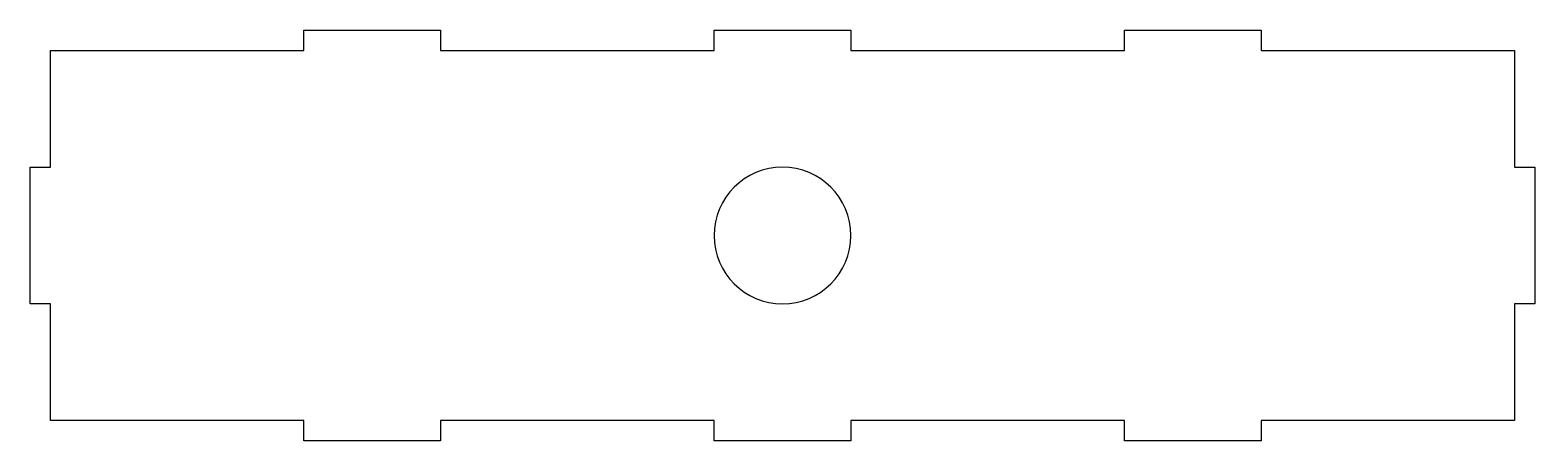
# Model space of a CAD drawing. Extents: x -110 to 110, y -30 to 30.
import ezdxf

# ---------------------------------------------------------------- set-up
doc = ezdxf.new("R2010")
doc.units = 0

msp = doc.modelspace()

# ---------------------------------------------------------------- linework, layer by layer
at = {"layer": '1', "color": 1}
for p, q in [((-70.005, 30), (-70.004, 30.004)), ((-70.005, 27.005), (-70.005, 30)), ((-70.004, 30.004), (-70, 30.005)), ((-70, 30.005), (-50, 30.005)), ((-50, 30.005), (-49.996, 30.004)), ((-49.996, 30.004), (-49.995, 30)), ((-49.995, 30), (-49.995, 27.005)), ((-10.005, 30), (-10.004, 30.004)), ((-10.005, 27.005), (-10.005, 30)), ((-10.004, 30.004), (-10, 30.005)), ((-10, 30.005), (10, 30.005)), ((10, 30.005), (10.004, 30.004)), ((10.004, 30.004), (10.005, 30)), ((10.005, 30), (10.005, 27.005)), ((49.995, 30), (49.996, 30.004)), ((49.995, 27.005), (49.995, 30)), ((49.996, 30.004), (50, 30.005)), ((50, 30.005), (70, 30.005)), ((70, 30.005), (70.004, 30.004)), ((70.004, 30.004), (70.005, 30)), ((70.005, 30), (70.005, 27.005)), ((-107.005, 27), (-107.004, 27.004)), ((-107.005, 10.005), (-107.005, 27)), ((-107.004, 27.004), (-107, 27.005)), ((-107, 27.005), (-70.005, 27.005)), ((-49.995, 27.005), (-10.005, 27.005)), ((10.005, 27.005), (49.995, 27.005)), ((70.005, 27.005), (107, 27.005)), ((107, 27.005), (107.004, 27.004)), ((107.004, 27.004), (107.005, 27)), ((107.005, 27), (107.005, 10.005)), ((-110.005, 10), (-110.004, 10.004)), ((-110.005, -10), (-110.005, 10)), ((-110.004, 10.004), (-110, 10.005)), ((-110, 10.005), (-107.005, 10.005)), ((107.005, 10.005), (110, 10.005)), ((110, 10.005), (110.004, 10.004)), ((110.004, 10.004), (110.005, 10)), ((110.005, 10), (110.005, -10)), ((-110.004, -10.004), (-110.005, -10)), ((-110, -10.005), (-110.004, -10.004)), ((-107.005, -10.005), (-110, -10.005)), ((-107.005, -27), (-107.005, -10.005)), ((110, -10.005), (107.005, -10.005)), ((107.005, -10.005), (107.005, -27)), ((110.004, -10.004), (110, -10.005)), ((110.005, -10), (110.004, -10.004)), ((-107.004, -27.004), (-107.005, -27)), ((-107, -27.005), (-107.004, -27.004)), ((-70.005, -27.005), (-107, -27.005)), ((-70.005, -30), (-70.005, -27.005)), ((-10.005, -27.005), (-49.995, -27.005)), ((-49.995, -27.005), (-49.995, -30)), ((-10.005, -30), (-10.005, -27.005)), ((10.044, -27.005), (10.005, -27.005)), ((10.005, -27.005), (10.005, -30)), ((49.995, -27.005), (10.044, -27.005)), ((49.995, -30), (49.995, -27.005)), ((107, -27.005), (70.005, -27.005)), ((70.005, -27.005), (70.005, -30)), ((107.004, -27.004), (107, -27.005)), ((107.005, -27), (107.004, -27.004)), ((-70.004, -30.004), (-70.005, -30)), ((-70, -30.005), (-70.004, -30.004)), ((-50, -30.005), (-70, -30.005)), ((-49.996, -30.004), (-50, -30.005)), ((-49.995, -30), (-49.996, -30.004)), ((-10.004, -30.004), (-10.005, -30)), ((-10, -30.005), (-10.004, -30.004)), ((10, -30.005), (-10, -30.005)), ((10.004, -30.004), (10, -30.005)), ((10.005, -30), (10.004, -30.004)), ((49.996, -30.004), (49.995, -30)), ((50, -30.005), (49.996, -30.004)), ((70, -30.005), (50, -30.005)), ((70.004, -30.004), (70, -30.005)), ((70.005, -30), (70.004, -30.004))]:
    msp.add_line(p, q, dxfattribs=at)
for start, end in [(90, -90), (-90, 90)]:
    msp.add_arc((0, 0), 9.995, start, end, dxfattribs=at)

doc.saveas('drawing.dxf')
